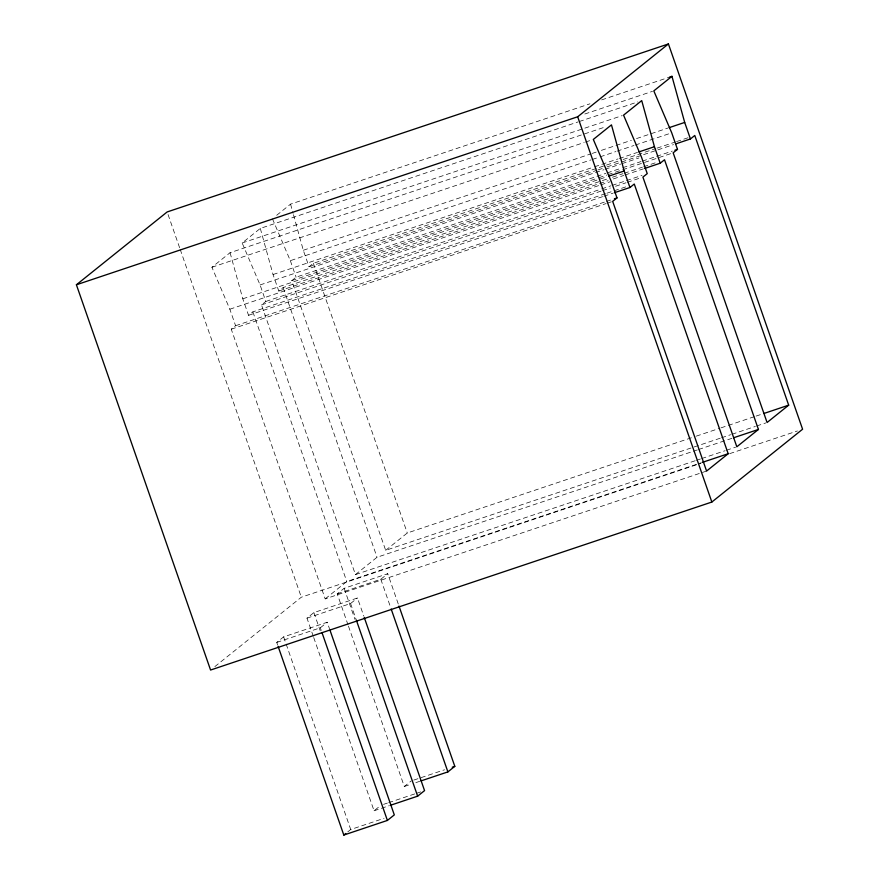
<?xml version="1.0" encoding="UTF-8"?>
<svg xmlns="http://www.w3.org/2000/svg" width="879" height="879" viewBox="0 0 879 879"><rect width="100%" height="100%" fill="white"/><g stroke="black" fill="none" stroke-linecap="round" stroke-linejoin="round"><path stroke-width="0.66" stroke-dasharray="4.39 3.3" d="M706.584 471.056L325.186 598.885L231.265 329.196L235.594 325.724L229.837 309.21L211.916 267.26L230.067 252.702L606.257 126.62M695.179 460.739L355.435 574.602L261.513 304.914L265.832 301.453L260.085 284.939L242.164 242.989L260.305 228.419L577.932 121.972M276.676 215.289L290.553 204.148L589.952 103.81M230.067 252.702L242.802 298.805L248.548 315.319L252.877 311.858L605.642 193.633M260.305 228.419L273.05 274.534L278.797 291.048L283.115 287.576L607.246 178.953M720.22 438.214L385.672 550.331L291.762 280.643L296.08 277.171L605.895 173.35M293.465 214.685L303.299 250.262L309.045 266.766L313.363 263.304L621.871 159.912M214.85 666.612L301.321 597.215L701.035 463.255M325.186 598.885L346.787 581.535L700.849 462.881M355.435 574.602L377.036 557.264L692.048 451.696M385.672 550.331L407.285 532.993L694.959 436.577M277.632 644.999L276.731 642.417L283.642 636.868L327.23 622.255L329.482 628.727M313.276 636.242L306.98 618.146L313.891 612.597L357.478 597.984L363.785 616.08M348.029 624.892L337.228 593.863L344.139 588.315L387.727 573.712L398.978 606.027M276.731 642.417L320.319 627.804L327.23 622.255M306.98 618.146L350.567 603.532L357.478 597.984M337.228 593.863L380.816 579.261L387.727 573.712M347.765 831.875L350.721 829.501L384.057 818.327M313.726 637.539L374.058 810.779L379.981 806.021M348.48 626.189L404.307 786.496L411.218 780.948M601.665 99.887L669.358 77.198M584.821 114.006L652.504 91.328M579.228 121.544L637.802 101.909M242.164 242.989L622.255 115.599M211.916 267.26L584.205 142.497M585.502 142.057L592.017 139.882M303.299 250.262L590.974 153.847M592.281 153.407L596.182 152.1M601.39 150.353L631.331 140.321M636.539 138.574L667.776 128.103M272.413 218.717L290.334 260.667L591.029 159.89M592.325 159.451L598.841 157.275M600.137 156.836L615.761 151.595M617.058 151.166L633.99 145.485M635.286 145.057L670.435 133.278M273.05 274.534L593.27 167.219M594.578 166.779L618.003 158.923M619.299 158.495L637.528 152.386M623.178 159.473L655.723 148.562M657.02 148.133L675.248 142.024M676.544 141.585L688.257 137.662M309.045 266.766L596.72 170.361M598.028 169.922L605.84 167.307M607.136 166.867L656.602 150.287M657.91 149.859L673.523 144.617M260.085 284.939L603.741 169.768M605.038 169.328L620.662 164.098M621.958 163.659L638.879 157.989M607.191 172.91L621.508 168.109M622.815 167.669L641.033 161.571M642.34 161.132L655.36 156.77M656.657 156.33L672.281 151.1M291.762 280.643L597.665 178.118M598.962 177.69L606.774 175.064M608.081 174.635L671.864 153.254M242.802 298.805L607.279 176.657M612.454 177.206L622.87 173.712M624.167 173.284L642.395 167.175M643.692 166.735L658.008 161.934M278.797 291.048L608.136 180.678M613.344 178.931L623.749 175.437M625.057 174.998L643.274 168.889M229.837 309.21L599.522 185.315M600.829 184.876L609.938 181.832M265.832 301.453L600.379 189.337M601.675 188.897L610.795 185.843M612.092 185.403L625.112 181.041M626.408 180.602L642.033 175.371M261.513 304.914L601.258 191.051M602.565 190.622L610.378 187.996M615.586 186.26L625.991 182.766M627.298 182.327L641.615 177.536M606.939 193.193L627.771 186.216M248.548 315.319L602.62 196.665M603.917 196.226L613.037 193.171M235.594 325.724L605.279 201.829M606.576 201.39L610.487 200.082M231.265 329.196L606.158 203.554M607.466 203.115L611.366 201.807M696.267 436.138L719.692 428.293M721 427.853L754.841 416.503M756.138 416.075L762.653 413.888M721.516 437.775L730.636 434.72M731.932 434.281L755.369 426.436M756.665 425.996L765.774 422.942M693.355 451.257L697.256 449.949M698.563 449.51L732.405 438.171M696.476 460.31L700.387 458.992M701.684 458.563L725.12 450.707M726.417 450.268L735.525 447.213M729.68 453.652L797.385 430.963M413.778 780.091L444.554 769.773M404.307 786.496L410.713 784.354M415.844 782.629L419.69 781.343M383.541 804.362L387.386 803.076M388.661 802.648L415.591 793.627M416.866 793.199L420.711 791.902M374.058 810.779L389.441 805.614M313.363 263.304L407.285 532.993M290.334 260.667L296.08 277.171M283.115 287.576L377.036 557.264M380.816 579.261L390.715 607.697M252.877 311.858L346.787 581.535M350.567 603.532L356.413 620.343M344.139 588.315L354.94 619.343M320.319 627.804L321.22 630.397M313.891 612.597L320.198 630.693M168.054 214.531L179.755 248.142M180.206 249.438L301.321 597.215M283.642 636.868L350.721 829.501M290.553 204.148L293.103 213.366"/><path stroke-width="1.32" d="M76.407 284.774L167.153 211.949L668.425 43.95L802.593 429.216L711.847 502.041L210.575 670.04L76.407 284.774L577.679 116.775L668.425 43.95M690.444 138.948L684.697 122.434L671.963 76.319L653.811 90.889L671.732 132.839L677.489 149.353L673.16 152.814L767.081 422.502L788.683 405.164L694.773 135.476L690.444 138.948L676.127 143.749M629.957 187.502L624.2 170.987L611.465 124.873L593.314 139.442L611.246 181.393L616.992 197.907L612.674 201.368L706.584 471.056L728.186 453.718L634.275 184.03L629.957 187.502L614.333 192.732M660.206 163.219L664.524 159.758L758.434 429.446L736.833 446.785L642.912 177.097L647.241 173.624L641.483 157.11L623.563 115.16L641.714 100.602L654.448 146.716L660.206 163.219L644.582 168.46M278.083 646.296L343.81 835.05L345.788 833.468M343.81 835.05L387.397 820.437L394.308 814.888L329.933 630.012M390.726 805.186L417.646 796.165L424.557 790.617L364.236 617.377M420.975 780.915L447.894 771.894L454.806 766.345L398.978 606.027M669.358 77.198L671.963 76.319M669.073 127.675L684.697 122.434M638.835 151.946L654.448 146.716M674.885 150.221L677.489 149.353M608.587 176.218L624.2 170.987M614.388 198.775L616.992 197.907M763.95 413.46L788.683 405.164M733.701 437.731L758.434 429.446M702.156 462.442L728.186 453.718M452.245 767.202L454.806 766.345M577.679 116.775L711.847 502.041M391.166 608.993L447.894 771.894M356.413 620.343L417.646 796.165M322.121 632.979L387.397 820.437"/></g></svg>
